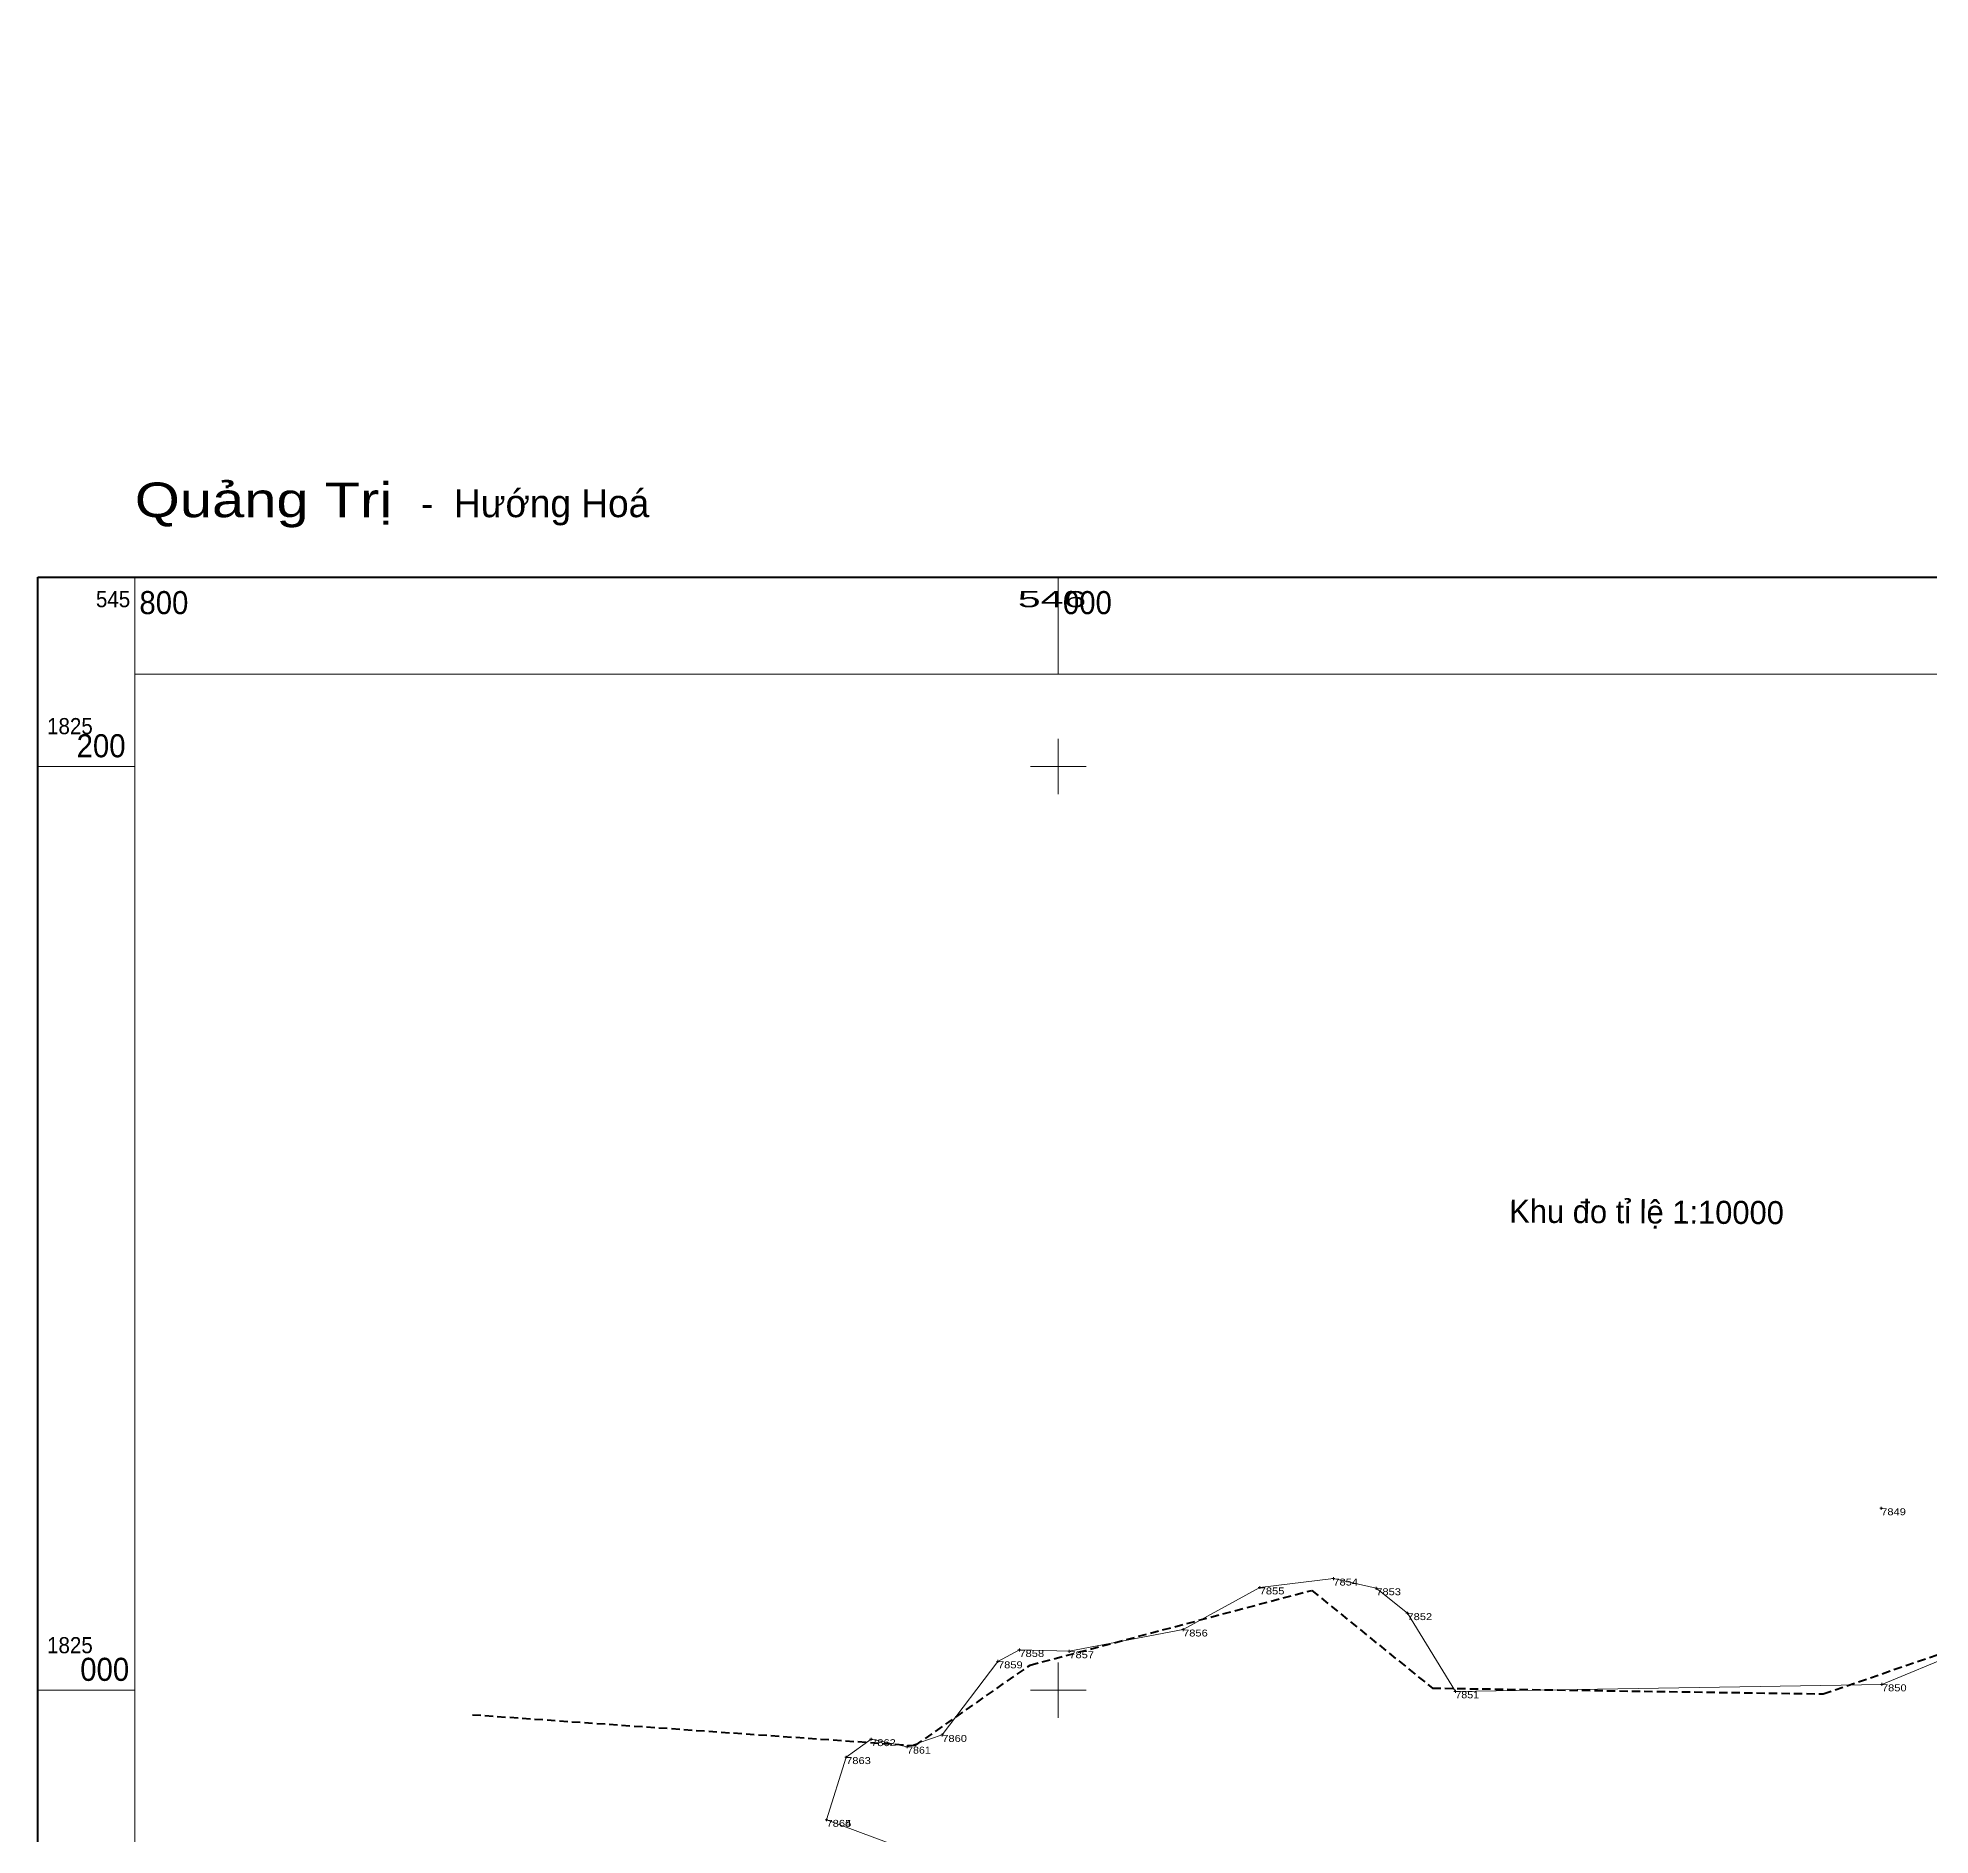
# Model space of a CAD drawing. Header units: metres. Extents: x 545779 to 547235, y 1823638 to 1825358.
# Drawn here: x 545779 to 546188.8, y 1824968.6 to 1825357.8 of the extents above; entities that cross this region are included whole.
import ezdxf
from ezdxf.enums import TextEntityAlignment as Align

# ---------------------------------------------------------------- set-up
doc = ezdxf.new("R2010")
doc.units = ezdxf.units.M
doc.header["$LTSCALE"] = 0.6
doc.linetypes.add('MEDIUM_DASHED', pattern=[4.5, 3, -1.5])
for name, color, linetype, lineweight in [('10', 7, 'Continuous', 13), ('4', 7, 'Continuous', 13), ('50', 7, 'MEDIUM_DASHED', 40), ('62', 7, 'Continuous', 13)]:
    doc.layers.add(name, color=color, linetype=linetype, lineweight=lineweight)
doc.layers.add('17', color=7, linetype='Continuous')
doc.layers.add('5', color=7, linetype='Continuous')

msp = doc.modelspace()

# ---------------------------------------------------------------- linework, layer by layer
at = {"layer": '10'}
msp.add_lwpolyline([(546243.88, 1825028.37), (546178.36, 1825001.24), (546085.99, 1824999.73), (546075.61, 1825016.66), (546068.85, 1825022.05), (546059.56, 1825024.15), (546043.61, 1825022.22), (546027.01, 1825013.11), (546002.38, 1825008.41), (545991.57, 1825008.69), (545986.93, 1825006.22), (545974.86, 1824990.28), (545967.25, 1824987.75), (545959.46, 1824989.37), (545954.05, 1824985.48), (545949.8, 1824971.9), (545970.15, 1824964.36), (545981.9, 1824936.54), (546016.24, 1824939.48), (546024.3, 1824920.94), (546034.96, 1824881.17)], dxfattribs=at)
at = {"layer": '4'}
for p, q in [((546178.52, 1825039.37), (546177.89, 1825039.37)), ((546178.2, 1825039.06), (546178.2, 1825039.68)), ((546043.93, 1825022.22), (546043.3, 1825022.22)), ((546043.61, 1825021.91), (546043.61, 1825022.53)), ((546059.87, 1825024.15), (546059.24, 1825024.15)), ((546059.56, 1825023.83), (546059.56, 1825024.46)), ((546069.16, 1825022.05), (546068.54, 1825022.05)), ((546068.85, 1825021.74), (546068.85, 1825022.37)), ((546075.92, 1825016.66), (546075.29, 1825016.66)), ((546075.61, 1825016.35), (546075.61, 1825016.97)), ((546027.32, 1825013.11), (546026.69, 1825013.11)), ((546027.01, 1825012.79), (546027.01, 1825013.42)), ((545991.88, 1825008.69), (545991.26, 1825008.69)), ((545991.57, 1825008.38), (545991.57, 1825009)), ((546002.7, 1825008.41), (546002.07, 1825008.41)), ((546002.38, 1825008.1), (546002.38, 1825008.72)), ((545987.24, 1825006.22), (545986.61, 1825006.22)), ((545986.93, 1825005.9), (545986.93, 1825006.53)), ((546178.68, 1825001.24), (546178.05, 1825001.24)), ((546178.36, 1825000.93), (546178.36, 1825001.56)), ((546086.3, 1824999.73), (546085.67, 1824999.73)), ((546085.99, 1824999.42), (546085.99, 1825000.04)), ((545959.77, 1824989.37), (545959.14, 1824989.37)), ((545959.46, 1824989.06), (545959.46, 1824989.68)), ((545967.25, 1824987.44), (545967.25, 1824988.07)), ((545975.17, 1824990.28), (545974.55, 1824990.28)), ((545974.86, 1824989.97), (545974.86, 1824990.6)), ((545954.36, 1824985.48), (545953.74, 1824985.48)), ((545954.05, 1824985.17), (545954.05, 1824985.79)), ((545967.56, 1824987.75), (545966.94, 1824987.75)), ((545950.12, 1824971.9), (545949.49, 1824971.9)), ((545950.11, 1824971.9), (545949.49, 1824971.9)), ((545949.8, 1824971.59), (545949.8, 1824972.22)), ((545949.8, 1824971.59), (545949.8, 1824972.22))]:
    msp.add_line(p, q, dxfattribs=at)
at = {"layer": '50'}
msp.add_lwpolyline([(545873.11, 1824994.67), (545968.99, 1824987.97), (545993.89, 1825005.41), (546054.87, 1825021.6), (546081.01, 1825000.43), (546165.65, 1824999.18), (546236.75, 1825023.54), (546209.81, 1825077.46), (546355.26, 1825182.58), (546433.37, 1825220.32), (546619.23, 1825357.8)], dxfattribs=at)
at = {"layer": '62'}
for p, q in [((545800, 1825220), (545800, 1825241)), ((546000, 1825220), (546000, 1825241)), ((546000, 1825194), (546000, 1825206)), ((545800, 1825200), (545779, 1825200)), ((545994, 1825200), (546006, 1825200)), ((546000, 1824994), (546000, 1825006)), ((545800, 1825000), (545779, 1825000)), ((545994, 1825000), (546006, 1825000))]:
    msp.add_line(p, q, dxfattribs=at)
at = {"layer": '62', "lineweight": 158}
msp.add_lwpolyline([(545779, 1825241), (547221, 1825241), (547221, 1823779), (545779, 1823779)], close=True, dxfattribs=at)
at = {"layer": '62'}
msp.add_lwpolyline([(545800, 1825220), (547200, 1825220), (547200, 1823800), (545800, 1823800)], close=True, dxfattribs=at)

# ---------------------------------------------------------------- texts
at = {"layer": '17'}
msp.add_text('Khu đo tỉ lệ 1:10000', height=5, rotation=359.675, dxfattribs=at).set_placement((546127.381, 1825101.055), align=Align.CENTER)
at = {"layer": '5'}
for s, width, p in [('7849', 1.2, (546178.2, 1825037.87)), ('7855', 1.2, (546043.61, 1825020.72)), ('7854', 1.2, (546059.56, 1825022.65)), ('7853', 1.2, (546068.85, 1825020.55)), ('7852', 1.2, (546075.61, 1825015.16)), ('7856', 1.2, (546027.01, 1825011.61)), ('7858', 1.2, (545991.57, 1825007.19)), ('7857', 1.2, (546002.38, 1825006.91)), ('7859', 1.2, (545986.93, 1825004.72)), ('7850', 1.2, (546178.36, 1824999.74)), ('7851', 1.15, (546085.99, 1824998.23)), ('7862', 1.2, (545959.46, 1824987.87)), ('7860', 1.2, (545974.86, 1824988.78)), ('7863', 1.2, (545954.05, 1824983.98)), ('7861', 1.15, (545967.25, 1824986.25)), ('7864', 1.2, (545949.8, 1824970.4)), ('7865', 1.2, (545949.8, 1824970.4))]:
    msp.add_text(s, height=1.5, dxfattribs=dict(at, width=width)).set_placement(p)
at = {"layer": '62'}
for s, height, width, p in [('Quảng Trị', 7.5, 1.25, (545800, 1825254)), ('800', 5, 0.95, (545801, 1825233)), ('000', 5, 0.95, (546001, 1825233)), ('1825', 3.5, 0.95, (545781, 1825207)), ('1825', 3.5, 0.95, (545781, 1825007.98)), ('000', 5, 0.95, (545788.18, 1825002))]:
    msp.add_text(s, height=height, dxfattribs=dict(at, width=width)).set_placement(p)
msp.add_text('  -  Hướng Hoá', height=6, dxfattribs=at).set_placement((545857.53, 1825254))
for s, height, width, p in [('545', 3.5, 0.95, (545799, 1825234.5)), ('546', 3.5, 1.9, (546006.06, 1825234.5)), ('200', 5, 0.95, (545798, 1825202))]:
    msp.add_text(s, height=height, dxfattribs=dict(at, width=width)).set_placement(p, align=Align.RIGHT)

doc.saveas('drawing.dxf')
